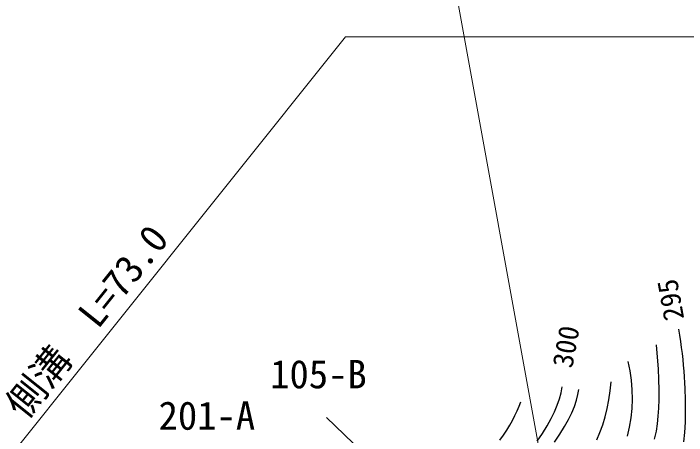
# Model space of a CAD drawing. Units: millimetres, scale not verified. Extents: x 40000 to 680000, y 20000 to 380000.
# Drawn here: x 80147 to 123611, y 311280 to 338564 of the extents above; entities that cross this region are included whole.
import ezdxf
from ezdxf.enums import TextEntityAlignment as Align

# ---------------------------------------------------------------- set-up
doc = ezdxf.new("R2010")
doc.units = ezdxf.units.MM
doc.header["$LTSCALE"] = 1000
for name, color, linetype, lineweight in [('M-BGD', 7, 'Continuous', 25), ('M-STR-HTXT', 7, 'Continuous', 13), ('M-STR-STRC', 7, 'Continuous', 13)]:
    doc.layers.add(name, color=color, linetype=linetype, lineweight=lineweight)
doc.styles.add('ＭＳ ゴシック', font='')
doc.styles.get('ＭＳ ゴシック').set_extended_font_data('MS Gothic')

msp = doc.modelspace()

# ---------------------------------------------------------------- linework, layer by layer
at = {"layer": 'M-BGD'}
for points in [[(123430, 310864), (123495, 311481), (123536, 312154), (123553, 312865), (123549, 313596), (123527, 314330), (123509, 314696), (123486, 315068), (123457, 315443), (123424, 315823), (123386, 316205), (123343, 316591), (123295, 316979), (123242, 317368), (123184, 317759), (123122, 318152)], [(121551, 311046), (121662, 311557), (121739, 312041), (121788, 312526), (121818, 313040), (121835, 313612), (121838, 314238), (121823, 314899), (121791, 315601), (121743, 316349), (121680, 317149)], [(119789, 311233), (119929, 311829), (120033, 312431), (120097, 313033), (120122, 313634), (120110, 314241), (120060, 314851), (119972, 315464), (119845, 316077)], [(117812, 311000), (118020, 311478), (118199, 311977), (118352, 312495), (118484, 313032), (118594, 313587), (118680, 314161), (118739, 314755)], [(113975, 310921), (114306, 311420), (114608, 311915), (114865, 312379), (115078, 312817), (115259, 313245), (115405, 313658), (115512, 314052), (115577, 314420)], [(115087, 310856), (115425, 311365), (115730, 311862), (115987, 312324), (116198, 312753), (116373, 313166), (116508, 313558), (116602, 313924), (116650, 314260)], [(111564, 310974), (111789, 311302), (112006, 311635), (112199, 311954), (112370, 312261), (112529, 312569), (112674, 312874), (112801, 313173), (112907, 313462)]]:
    msp.add_lwpolyline(points, dxfattribs=at)
msp.add_arc((54826, 290656), 84883, 30.19343, 36.9642, dxfattribs=at)
at = {"layer": 'M-STR-HTXT'}
msp.add_lwpolyline([(63181, 289004), (101581, 337051), (136543, 337051)], dxfattribs=at)
at = {"layer": 'M-STR-STRC'}
msp.add_line((116545, 296979), (107482, 346759), dxfattribs=at)
at = {"layer": 'M-STR-STRC', "lineweight": 25}
msp.add_line((116236, 297164), (100365, 312452), dxfattribs=at)

# ---------------------------------------------------------------- texts
at = {"layer": 'M-STR-HTXT', "style": 'ＭＳ ゴシック'}
msp.add_text('側溝\u3000L=73.0', height=1833, rotation=51.368, dxfattribs=at).set_placement((81348, 311895), align=Align.BOTTOM_LEFT)
at = {"layer": 'M-STR-STRC', "style": 'ＭＳ ゴシック'}
for s, rotation, p in [('295', 100.331, (123854, 318912)), ('300', 79.695, (116619, 315516))]:
    msp.add_text(s, height=1320, rotation=rotation, dxfattribs=at).set_placement(p, align=Align.BOTTOM_LEFT)
for s, p in [('105-B', (99840, 313784)), ('201-A', (92637, 311106))]:
    msp.add_text(s, height=1833, dxfattribs=at).set_placement(p, align=Align.BOTTOM_CENTER)

doc.saveas('drawing.dxf')
